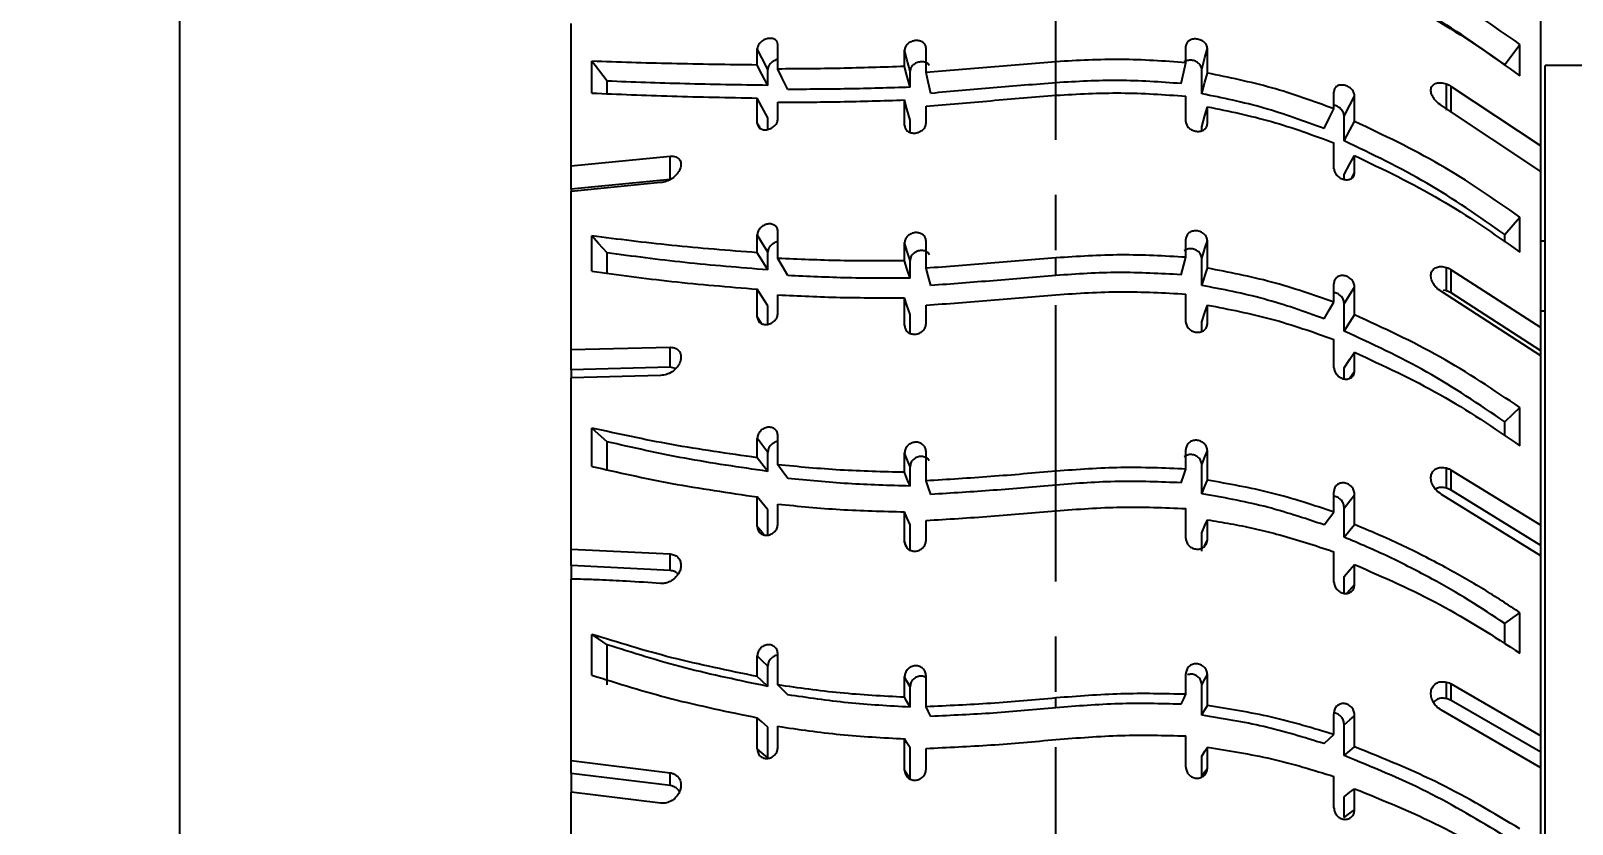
# Model space of a CAD drawing. Header units: millimetres. Extents: x 0 to 594, y 5 to 425.
# Drawn here: x 173.3 to 244.2, y 235 to 271.5 of the extents above; entities that cross this region are included whole.
import ezdxf

# ---------------------------------------------------------------- set-up
doc = ezdxf.new("R2010")
doc.units = ezdxf.units.MM
doc.header["$PDSIZE"] = -1
doc.linetypes.add('CENTERX2', pattern=[20.32, 12.7, -2.54, 2.54, -2.54])
doc.layers.add('중심선', color=1, linetype='CENTERX2')
doc.layers.add('치수', color=4, linetype='Continuous')
doc.styles.add('누리로봇 문자스타일_20230829', font='GOTHIC.TTF')
doc.dimstyles.new('A2기본 치수스타일', dxfattribs={"dimtxt": 4, "dimasz": 4, "dimexe": 0.5, "dimexo": 0.3, "dimgap": 1, "dimtad": 1, "dimtoh": 1, "dimdec": 1, "dimzin": 12, "dimdsep": 46, "dimtxsty": '누리로봇 문자스타일_20230829', "dimcen": 0.09, "dimclrd": 3, "dimclre": 3, "dimclrt": 3, "dimadec": 0, "dimazin": 3, "dimtm": 1e-09, "dimtfac": 1, "dimtdec": 1, "dimtofl": 0, "dimtmove": 0, "dimatfit": 3, "dimfxl": 1, "dimfrac": 2, "dimarcsym": 0})

# ---------------------------------------------------------------- blocks, each defined once
blk = doc.blocks.new('*D32')
at = {"layer": 'Defpoints', "color": 0}
for p in [(220.527, 300.572), (180.185, 129.273), (220.483, 129.273)]:
    blk.add_point(p, dxfattribs=at)
at = {"layer": '치수', "color": 3, "lineweight": -2}
for p, q in [((220.227, 300.572), (179.685, 300.572)), ((180.185, 297.072), (180.185, 132.773)), ((220.183, 129.273), (179.685, 129.273))]:
    blk.add_line(p, q, dxfattribs=at)
at = {"layer": '치수', "color": 3}
for points in [[(179.601, 297.072), (180.768, 297.072), (180.185, 300.572)], [(179.601, 132.773), (180.768, 132.773), (180.185, 129.273)]]:
    blk.add_solid(points, dxfattribs=at)
at = {"layer": '치수', "color": 3, "insert": (176.622, 214.922), "char_height": 5, "attachment_point": 5, "rotation": 90, "style": '누리로봇 문자스타일_20230829'}
blk.add_mtext('{\\fISOCPEUR|b0|i0|c0|p34;%%C}171', dxfattribs=at)
blk = doc.blocks.new('*D34')
at = {"layer": 'Defpoints', "color": 0}
for p in [(263, 322.593), (198.2, 294.422), (263, 239.622)]:
    blk.add_point(p, dxfattribs=at)
at = {"layer": '치수', "color": 3, "lineweight": -2}
for p, q in [((198.2, 294.722), (198.2, 323.093)), ((263, 239.922), (263, 323.093)), ((201.7, 322.593), (259.5, 322.593))]:
    blk.add_line(p, q, dxfattribs=at)
at = {"layer": '치수', "color": 3}
for points in [[(201.7, 323.176), (201.7, 322.01), (198.2, 322.593)], [(259.5, 323.176), (259.5, 322.01), (263, 322.593)]]:
    blk.add_solid(points, dxfattribs=at)
at = {"layer": '치수', "color": 3, "insert": (230.6, 326.219), "char_height": 5, "attachment_point": 5, "style": '누리로봇 문자스타일_20230829'}
blk.add_mtext('51.8 {\\H0.7x;%%P0.5}', dxfattribs=at)
blk = doc.blocks.new('*D35')
at = {"layer": 'Defpoints', "color": 0}
for p in [(263, 309.248), (220.5, 305.572), (263, 239.622)]:
    blk.add_point(p, dxfattribs=at)
at = {"layer": '치수', "color": 3, "lineweight": -2}
for p, q in [((220.5, 305.872), (220.5, 309.748)), ((224, 309.248), (259.5, 309.248)), ((263, 239.922), (263, 309.748))]:
    blk.add_line(p, q, dxfattribs=at)
at = {"layer": '치수', "color": 3}
for points in [[(224, 309.831), (224, 308.665), (220.5, 309.248)], [(259.5, 309.831), (259.5, 308.665), (263, 309.248)]]:
    blk.add_solid(points, dxfattribs=at)
at = {"layer": '치수', "color": 3, "insert": (241.75, 312.874), "char_height": 5, "attachment_point": 5, "style": '누리로봇 문자스타일_20230829'}
blk.add_mtext('29.5', dxfattribs=at)

msp = doc.modelspace()

# ---------------------------------------------------------------- linework, layer by layer
at = {"color": 7, "linetype": 'Continuous', "lineweight": 25}
for p, q in [((242.8, 266.237), (242.8, 272.675)), ((198.2, 265.313), (198.2, 271.864)), ((207.71, 269.764), (207.71, 270.887)), ((241.846, 269.448), (241.846, 270.895)), ((206.76, 269.948), (206.76, 270.695)), ((213.535, 269.882), (213.535, 270.641)), ((214.523, 269.597), (214.523, 270.739)), ((226.477, 270.056), (226.477, 270.814)), ((227.465, 269.576), (227.465, 270.717)), ((199.154, 268.657), (199.154, 270.122)), ((207.243, 269.01), (207.243, 269.744)), ((213.79, 268.927), (213.79, 269.673)), ((220.5, 269.132), (220.5, 270.099)), ((227.21, 268.626), (227.21, 269.747)), ((251.3, 269.922), (243, 269.922)), ((243, 246.469), (243, 269.922)), ((199.854, 268.635), (199.854, 269.207)), ((238.462, 267.878), (238.462, 269.076)), ((238.685, 268.967), (242.8, 266.237)), ((238.685, 267.769), (238.685, 268.967)), ((206.76, 267.272), (206.76, 268.431)), ((207.71, 267.464), (207.71, 268.238)), ((213.535, 267.165), (213.535, 268.34)), ((214.523, 267.262), (214.523, 268.048)), ((226.477, 267.341), (226.477, 268.516)), ((233.29, 267.93), (233.29, 268.699)), ((242.8, 265.05), (238.24, 268.085)), ((207.243, 266.983), (207.243, 267.519)), ((213.79, 266.853), (213.79, 267.412)), ((227.465, 267.244), (227.465, 268.029)), ((233.757, 266.456), (233.754, 267.594)), ((227.21, 266.932), (227.21, 267.106)), ((233.29, 265.177), (233.29, 266.368)), ((242.8, 265.05), (242.8, 266.237)), ((198.2, 265.313), (202.76, 265.759)), ((198.2, 264.243), (198.2, 265.313)), ((202.76, 264.689), (202.76, 265.759)), ((234.24, 264.985), (234.24, 265.781)), ((202.76, 264.689), (198.2, 264.243)), ((202.315, 264.54), (198.2, 264.136)), ((233.757, 264.685), (233.757, 264.914)), ((242.8, 257.872), (242.8, 265.05)), ((198.2, 264.243), (198.2, 264.136)), ((198.2, 256.856), (198.2, 264.136)), ((241.846, 261.338), (241.846, 262.953)), ((199.154, 260.459), (199.154, 262.089)), ((206.76, 261.312), (206.76, 262.139)), ((207.71, 261.054), (207.71, 262.298)), ((213.535, 260.94), (213.535, 261.777)), ((214.523, 260.599), (214.523, 261.858)), ((226.477, 261.104), (226.477, 261.941)), ((227.465, 260.603), (227.465, 261.861)), ((241.146, 261.803), (241.146, 262.156)), ((243, 261.838), (242.8, 261.838)), ((199.854, 260.374), (199.854, 261.307)), ((207.243, 260.521), (207.243, 261.334)), ((213.79, 260.14), (213.79, 260.963)), ((220.5, 260.268), (220.5, 261.076)), ((227.21, 259.809), (227.21, 261.045)), ((227.21, 259.809), (227.465, 260.603)), ((238.462, 259.564), (238.462, 260.634)), ((238.685, 260.532), (242.8, 257.872)), ((238.685, 259.462), (238.685, 260.532)), ((206.76, 258.364), (206.76, 259.637)), ((233.29, 259.033), (233.29, 259.88)), ((238.462, 259.564), (238.334, 259.585)), ((238.685, 259.462), (238.462, 259.564)), ((207.243, 258.02), (207.243, 258.875)), ((207.71, 258.523), (207.71, 259.373)), ((213.535, 257.958), (213.535, 259.245)), ((214.523, 258.038), (214.523, 258.898)), ((226.477, 258.124), (226.477, 259.411)), ((227.465, 258.044), (227.465, 258.903)), ((233.757, 257.708), (233.754, 258.958)), ((242.8, 256.567), (238.24, 259.523)), ((242.8, 256.802), (238.685, 259.462)), ((213.79, 257.61), (213.79, 258.475)), ((227.21, 257.696), (227.21, 258.139)), ((242.8, 258.638), (243, 258.638)), ((242.8, 256.802), (242.8, 257.872)), ((198.2, 256.856), (202.76, 256.966)), ((198.2, 255.932), (198.2, 256.856)), ((202.76, 256.043), (202.76, 256.966)), ((233.29, 256.022), (233.29, 257.322)), ((234.24, 255.864), (234.24, 256.732)), ((242.8, 256.567), (242.8, 256.802)), ((202.76, 256.043), (198.2, 255.932)), ((203.003, 255.99), (202.76, 256.043)), ((233.757, 255.511), (233.757, 256.019)), ((242.8, 248.773), (242.8, 256.567)), ((198.2, 255.932), (198.2, 255.567)), ((202.315, 255.667), (198.2, 255.565)), ((198.2, 247.681), (198.2, 255.565)), ((241.846, 252.434), (241.846, 254.189)), ((199.154, 251.482), (199.154, 253.249)), ((241.146, 252.884), (241.146, 253.538)), ((199.854, 251.335), (199.854, 252.614)), ((206.76, 251.882), (206.76, 252.775)), ((207.71, 251.555), (207.71, 252.897)), ((207.243, 251.252), (207.243, 252.13)), ((213.535, 251.21), (213.535, 252.112)), ((214.523, 250.819), (214.523, 252.174)), ((226.477, 251.362), (226.477, 252.264)), ((227.465, 250.848), (227.465, 252.202)), ((213.79, 250.579), (213.79, 251.465)), ((220.5, 250.627), (220.5, 251.263)), ((227.21, 250.223), (227.21, 251.554)), ((238.462, 250.488), (238.462, 251.411)), ((238.685, 251.316), (242.8, 248.773)), ((238.685, 250.392), (238.685, 251.316)), ((238.685, 250.392), (238.462, 250.488)), ((242.8, 247.849), (238.685, 250.392)), ((206.76, 248.713), (206.76, 250.079)), ((207.71, 248.835), (207.71, 249.747)), ((233.29, 249.383), (233.29, 250.291)), ((242.8, 247.371), (238.24, 250.197)), ((207.243, 248.32), (207.243, 249.48)), ((213.535, 248.154), (213.535, 249.391)), ((214.523, 248.216), (214.523, 248.995)), ((226.477, 248.216), (226.477, 249.544)), ((227.465, 248.154), (227.465, 249.025)), ((233.757, 248.227), (233.754, 249.569)), ((213.79, 247.576), (213.79, 248.792)), ((214.523, 248.076), (214.523, 248.216)), ((226.477, 248.168), (226.477, 248.216)), ((227.21, 247.576), (227.21, 248.432)), ((242.8, 247.849), (242.8, 248.773)), ((198.2, 247.681), (202.76, 247.454)), ((198.2, 246.92), (198.2, 247.681)), ((213.535, 248.015), (213.535, 248.154)), ((227.465, 248.107), (227.465, 248.154)), ((233.29, 246.164), (233.29, 247.551)), ((242.8, 247.373), (242.8, 247.849)), ((202.76, 246.693), (198.2, 246.92)), ((198.2, 246.92), (198.2, 246.301)), ((202.76, 246.693), (202.76, 247.454)), ((234.24, 246.043), (234.24, 246.968)), ((242.8, 245.985), (242.8, 247.371)), ((198.2, 245.985), (198.2, 246.299)), ((233.757, 245.641), (233.757, 246.422)), ((243, 159.922), (243, 246.469)), ((198.2, 237.946), (198.2, 245.985)), ((242.8, 239.094), (242.8, 245.985)), ((241.846, 242.888), (241.846, 244.753)), ((241.146, 243.315), (241.146, 244.258)), ((199.154, 241.879), (199.154, 243.754)), ((199.854, 241.432), (199.854, 243.276)), ((206.76, 241.819), (206.76, 242.764)), ((207.71, 241.429), (207.71, 242.847)), ((207.243, 241.361), (207.243, 242.289)), ((213.535, 240.859), (213.535, 241.81)), ((214.523, 240.425), (214.523, 241.852)), ((226.477, 240.997), (226.477, 241.947)), ((227.465, 240.478), (227.465, 241.905)), ((213.79, 240.409), (213.79, 241.343)), ((227.21, 240.034), (227.21, 241.436)), ((238.462, 240.802), (238.462, 241.563)), ((238.685, 241.477), (242.8, 239.094)), ((238.685, 240.716), (238.685, 241.477)), ((220.5, 240.375), (220.5, 240.829)), ((238.685, 240.716), (238.462, 240.802)), ((242.8, 238.332), (238.685, 240.716)), ((206.76, 238.484), (206.76, 239.919)), ((233.29, 239.142), (233.29, 240.098)), ((242.8, 237.621), (238.24, 240.268)), ((207.243, 238.082), (207.243, 239.493)), ((207.71, 238.567), (207.71, 239.525)), ((226.477, 237.644), (226.477, 239.086)), ((233.757, 238.176), (233.754, 239.587)), ((242.8, 238.332), (242.8, 239.094)), ((213.535, 237.505), (213.535, 238.948)), ((213.79, 237.112), (213.79, 238.53)), ((214.523, 237.547), (214.523, 238.51)), ((227.465, 237.601), (227.465, 238.564)), ((242.8, 237.622), (242.8, 238.332)), ((198.2, 237.946), (202.76, 237.386)), ((198.2, 237.36), (198.2, 237.946)), ((227.21, 237.207), (227.21, 238.153)), ((242.8, 229.001), (242.8, 237.621)), ((202.76, 236.8), (198.2, 237.36)), ((198.2, 237.36), (198.2, 236.496)), ((202.76, 236.8), (202.76, 237.386)), ((233.29, 235.772), (233.29, 237.221)), ((198.2, 227.817), (198.2, 236.496)), ((202.315, 235.992), (198.2, 236.496)), ((233.757, 235.335), (233.757, 236.285)), ((234.24, 235.689), (234.24, 236.656))]:
    msp.add_line(p, q, dxfattribs=at)
at = {"color": 8, "linetype": 'Continuous', "lineweight": 25}
for p, q in [((206.887, 267.038), (206.76, 267.272)), ((234.094, 264.728), (234.24, 264.985)), ((206.959, 258.06), (206.76, 258.364))]:
    msp.add_line(p, q, dxfattribs=at)
at = {"color": 7, "linetype": 'Continuous', "lineweight": 25, "flags": 128}
for points in [[(241.146, 269.967), (241.538, 270.486), (241.846, 270.895)], [(207.243, 269.744), (206.973, 270.277), (206.76, 270.695)], [(213.79, 269.673), (213.647, 270.215), (213.535, 270.641)], [(227.21, 269.747), (227.353, 270.29), (227.465, 270.717)], [(199.854, 269.207), (199.462, 269.72), (199.154, 270.122)], [(207.243, 269.01), (206.973, 269.535), (206.76, 269.948)], [(208.163, 268.826), (207.909, 269.351), (207.71, 269.764)], [(213.79, 268.927), (213.647, 269.462), (213.535, 269.882)], [(214.742, 268.645), (214.619, 269.178), (214.523, 269.597)], [(226.258, 269.095), (226.381, 269.633), (226.477, 270.056)], [(227.21, 268.626), (227.353, 269.158), (227.465, 269.576)], [(207.243, 267.519), (206.973, 268.029), (206.76, 268.431)], [(213.79, 267.412), (213.647, 267.932), (213.535, 268.34)], [(233.754, 267.594), (234.024, 268.106), (234.237, 268.508)], [(227.21, 267.106), (227.353, 267.622), (227.465, 268.029)], [(232.837, 267.023), (233.091, 267.531), (233.29, 267.93)], [(233.757, 266.456), (234.027, 266.957), (234.24, 267.35)], [(233.757, 264.914), (234.027, 265.399), (234.24, 265.781)], [(241.146, 262.156), (241.538, 262.602), (241.846, 262.953)], [(199.854, 261.307), (199.462, 261.745), (199.154, 262.089)], [(207.243, 261.334), (206.973, 261.785), (206.76, 262.139)], [(213.79, 260.963), (213.647, 261.419), (213.535, 261.777)], [(227.21, 261.045), (227.353, 261.502), (227.465, 261.861)], [(207.243, 260.521), (206.973, 260.964), (206.76, 261.312)], [(208.163, 260.265), (207.909, 260.707), (207.71, 261.054)], [(226.258, 260.3), (226.381, 260.75), (226.477, 261.104)], [(213.79, 260.14), (213.647, 260.588), (213.535, 260.94)], [(214.742, 259.803), (214.619, 260.249), (214.523, 260.599)], [(207.243, 258.875), (206.973, 259.302), (206.76, 259.637)], [(233.754, 258.958), (234.024, 259.386), (234.237, 259.722)], [(213.79, 258.475), (213.647, 258.906), (213.535, 259.245)], [(227.21, 258.139), (227.353, 258.567), (227.465, 258.903)], [(232.837, 258.279), (233.091, 258.702), (233.29, 259.033)], [(233.757, 257.708), (234.027, 258.123), (234.24, 258.45)], [(233.757, 256.019), (234.027, 256.418), (234.24, 256.732)], [(241.146, 253.538), (241.538, 253.902), (241.846, 254.189)], [(199.854, 252.614), (199.462, 252.97), (199.154, 253.249)], [(207.243, 252.13), (206.973, 252.491), (206.76, 252.775)], [(207.243, 251.252), (206.973, 251.605), (206.76, 251.882)], [(213.79, 251.465), (213.647, 251.827), (213.535, 252.112)], [(227.21, 251.554), (227.353, 251.917), (227.465, 252.202)], [(208.163, 250.928), (207.909, 251.279), (207.71, 251.555)], [(213.79, 250.579), (213.647, 250.932), (213.535, 251.21)], [(226.258, 250.728), (226.381, 251.083), (226.477, 251.362)], [(214.742, 250.194), (214.619, 250.544), (214.523, 250.819)], [(227.21, 250.223), (227.353, 250.573), (227.465, 250.848)], [(207.243, 249.48), (206.973, 249.815), (206.76, 250.079)], [(233.754, 249.569), (234.024, 249.905), (234.237, 250.17)], [(213.79, 248.792), (213.647, 249.128), (213.535, 249.391)], [(227.21, 248.432), (227.353, 248.764), (227.465, 249.025)], [(232.837, 248.793), (233.091, 249.123), (233.29, 249.383)], [(233.757, 248.227), (234.027, 248.551), (234.24, 248.805)], [(233.757, 246.422), (234.027, 246.728), (234.24, 246.968)], [(241.146, 244.258), (241.538, 244.535), (241.846, 244.753)], [(199.854, 243.276), (199.462, 243.543), (199.154, 243.754)], [(207.243, 242.289), (206.973, 242.555), (206.76, 242.764)], [(207.243, 241.361), (206.973, 241.618), (206.76, 241.819)], [(213.79, 241.343), (213.647, 241.604), (213.535, 241.81)], [(227.21, 241.436), (227.353, 241.698), (227.465, 241.905)], [(208.163, 240.976), (207.909, 241.23), (207.71, 241.429)], [(213.79, 240.409), (213.647, 240.661), (213.535, 240.859)], [(214.742, 239.981), (214.619, 240.23), (214.523, 240.425)], [(226.258, 240.543), (226.381, 240.797), (226.477, 240.997)], [(227.21, 240.034), (227.353, 240.283), (227.465, 240.478)], [(207.243, 239.493), (206.973, 239.731), (206.76, 239.919)], [(233.754, 239.587), (234.024, 239.826), (234.237, 240.014)], [(232.837, 238.728), (233.091, 238.96), (233.29, 239.142)], [(207.243, 238.082), (206.973, 238.307), (206.76, 238.484)], [(213.79, 238.53), (213.647, 238.764), (213.535, 238.948)], [(227.21, 238.153), (227.353, 238.383), (227.465, 238.564)], [(233.757, 238.177), (234.027, 238.402), (234.24, 238.58)], [(227.21, 237.207), (227.353, 237.428), (227.465, 237.601)], [(213.79, 237.112), (213.647, 237.332), (213.535, 237.505)], [(233.757, 236.285), (234.027, 236.492), (234.24, 236.656)], [(233.757, 235.335), (234.027, 235.533), (234.24, 235.689)]]:
    msp.add_lwpolyline(points, dxfattribs=at)
at = {"color": 8, "linetype": 'Continuous', "lineweight": 25, "flags": 128}
for points in [[(234.017, 255.542), (234.027, 255.557), (234.24, 255.864)], [(207.084, 248.327), (206.973, 248.46), (206.76, 248.713)], [(213.669, 247.712), (213.647, 247.762), (213.535, 248.015)], [(227.332, 247.806), (227.353, 247.853), (227.465, 248.107)], [(233.88, 245.648), (234.027, 245.809), (234.24, 246.043)]]:
    msp.add_lwpolyline(points, dxfattribs=at)
at = {"color": 7, "linetype": 'Continuous', "lineweight": 18}
msp.add_circle((260.931, 221.181), 20.786, dxfattribs=at)
at = {"color": 7, "linetype": 'Continuous', "lineweight": 25}
for points, knots in [([(241.846, 270.895), (240.639, 271.741), (238.225, 273.435), (235.568, 274.714), (234.24, 275.353)], [0, 0, 0, 0, 0.500017, 1, 1, 1, 1]), ([(241.146, 269.967), (239.972, 270.795), (237.627, 272.448), (235.045, 273.699), (233.757, 274.323)], [0, 0, 0, 0, 0.500847, 1, 1, 1, 1]), ([(234.24, 273.959), (235.569, 273.312), (238.228, 272.017), (240.64, 270.304), (241.846, 269.448)], [0, 0, 0, 0, 0.499983, 1, 1, 1, 1]), ([(207.71, 270.887), (207.703, 270.934), (207.689, 271.028), (207.58, 271.129), (207.426, 271.181), (207.24, 271.174), (207.053, 271.109), (206.893, 270.993), (206.782, 270.846), (206.768, 270.745), (206.76, 270.695)], [0, 0, 0, 0, 0.125115, 0.250044, 0.375104, 0.500139, 0.625343, 0.750083, 0.874952, 1, 1, 1, 1]), ([(214.523, 270.739), (214.515, 270.787), (214.5, 270.885), (214.387, 270.999), (214.225, 271.068), (214.031, 271.079), (213.836, 271.03), (213.672, 270.93), (213.558, 270.792), (213.543, 270.691), (213.535, 270.641)], [0, 0, 0, 0, 0.125161, 0.249992, 0.374986, 0.500048, 0.625127, 0.750034, 0.875009, 1, 1, 1, 1]), ([(227.465, 270.717), (227.457, 270.767), (227.442, 270.867), (227.328, 271.005), (227.163, 271.106), (226.969, 271.154), (226.775, 271.143), (226.613, 271.074), (226.499, 270.96), (226.485, 270.863), (226.477, 270.814)], [0, 0, 0, 0, 0.1252281, 0.2499411, 0.374939, 0.4999164, 0.6248542, 0.7499645, 0.8750705, 1, 1, 1, 1]), ([(207.71, 270.204), (207.709, 270.204), (207.679, 270.203), (207.616, 270.18), (207.529, 270.144), (207.448, 270.093), (207.377, 270.033), (207.319, 269.965), (207.26, 269.868), (207.25, 269.794), (207.243, 269.744)], [0, 0, 0, 0, 0.004018, 0.128725, 0.252056, 0.375393, 0.500188, 0.625454, 0.750036, 1, 1, 1, 1]), ([(226.477, 270.056), (225.483, 270.126), (223.495, 270.268), (221.498, 270.155), (220.5, 270.099)], [0, 0, 0, 0, 0.500001, 1, 1, 1, 1]), ([(227.21, 269.747), (227.203, 269.796), (227.188, 269.895), (227.096, 270.008), (226.999, 270.079), (226.916, 270.122), (226.826, 270.152), (226.702, 270.173), (226.543, 270.166), (226.445, 270.115), (226.397, 270.089)], [0, 0, 0, 0, 0.168496, 0.335455, 0.41943, 0.502414, 0.585185, 0.668494, 0.833703, 1, 1, 1, 1]), ([(206.76, 269.948), (205.428, 269.965), (202.764, 269.999), (200.357, 270.081), (199.154, 270.122)], [0, 0, 0, 0, 0.49998, 1, 1, 1, 1]), ([(213.535, 269.882), (212.542, 269.848), (210.555, 269.781), (208.659, 269.77), (207.71, 269.764)], [0, 0, 0, 0, 0.4999921, 1, 1, 1, 1]), ([(214.688, 269.924), (214.663, 269.957), (214.607, 270.029), (214.454, 270.09), (214.299, 270.1), (214.174, 270.078), (214.054, 270.038), (213.921, 269.956), (213.812, 269.821), (213.797, 269.722), (213.79, 269.673)], [0, 0, 0, 0, 0.121446, 0.267523, 0.412924, 0.486321, 0.559071, 0.705027, 0.852132, 1, 1, 1, 1]), ([(220.5, 270.099), (219.502, 270.019), (217.505, 269.86), (215.517, 269.685), (214.523, 269.597)], [0, 0, 0, 0, 0.499999, 1, 1, 1, 1]), ([(233.29, 267.93), (232.34, 268.278), (230.44, 268.974), (228.456, 269.375), (227.465, 269.576)], [0, 0, 0, 0, 0.500007, 1, 1, 1, 1]), ([(207.243, 269.01), (205.951, 269.031), (203.362, 269.074), (201.025, 269.163), (199.854, 269.207)], [0, 0, 0, 0, 0.499145, 1, 1, 1, 1]), ([(213.79, 268.927), (212.831, 268.896), (210.911, 268.834), (209.08, 268.829), (208.163, 268.826)], [0, 0, 0, 0, 0.499449, 1, 1, 1, 1]), ([(220.5, 269.132), (219.539, 269.054), (217.615, 268.899), (215.7, 268.729), (214.742, 268.645)], [0, 0, 0, 0, 0.499873, 1, 1, 1, 1]), ([(226.258, 269.095), (225.3, 269.163), (223.385, 269.299), (221.461, 269.188), (220.5, 269.132)], [0, 0, 0, 0, 0.500127, 1, 1, 1, 1]), ([(234.237, 268.508), (234.234, 268.562), (234.228, 268.669), (234.121, 268.83), (233.957, 268.957), (233.761, 269.029), (233.565, 269.034), (233.405, 268.973), (233.298, 268.856), (233.292, 268.752), (233.29, 268.699)], [0, 0, 0, 0, 0.125231, 0.249934, 0.374938, 0.499879, 0.624773, 0.749946, 0.874983, 1, 1, 1, 1]), ([(238.24, 268.085), (238.15, 268.149), (238.005, 268.252), (237.846, 268.457), (237.753, 268.652), (237.743, 268.825), (237.78, 268.94), (237.832, 269.015), (237.906, 269.074), (238.024, 269.125), (238.212, 269.145), (238.375, 269.1), (238.462, 269.076)], [0, 0, 0, 0, 0.155041, 0.249329, 0.381927, 0.498572, 0.561182, 0.623565, 0.686223, 0.749653, 0.865577, 1, 1, 1, 1]), ([(238.462, 269.076), (238.505, 269.059), (238.581, 269.028), (238.653, 268.986), (238.685, 268.967)], [0, 0, 0, 0, 0.55858, 1, 1, 1, 1]), ([(199.154, 268.657), (200.358, 268.606), (202.768, 268.503), (205.43, 268.455), (206.76, 268.431)], [0, 0, 0, 0, 0.50002, 1, 1, 1, 1]), ([(207.71, 268.238), (208.659, 268.241), (210.557, 268.245), (212.543, 268.309), (213.535, 268.34)], [0, 0, 0, 0, 0.500008, 1, 1, 1, 1]), ([(214.523, 268.048), (215.517, 268.136), (217.505, 268.312), (219.502, 268.473), (220.5, 268.554)], [0, 0, 0, 0, 0.5000011, 1, 1, 1, 1]), ([(220.5, 268.554), (221.498, 268.612), (223.495, 268.727), (225.483, 268.586), (226.477, 268.516)], [0, 0, 0, 0, 0.499999, 1, 1, 1, 1]), ([(232.837, 267.023), (231.919, 267.362), (230.084, 268.04), (228.167, 268.431), (227.21, 268.626)], [0, 0, 0, 0, 0.5005351, 1, 1, 1, 1]), ([(233.754, 267.594), (233.755, 267.62), (233.756, 267.672), (233.733, 267.753), (233.693, 267.832), (233.635, 267.906), (233.563, 267.973), (233.48, 268.028), (233.389, 268.069), (233.324, 268.091), (233.291, 268.094), (233.29, 268.095)], [0, 0, 0, 0, 0.1263414, 0.2508928, 0.3749145, 0.499905, 0.6247274, 0.7480301, 0.8710375, 0.99491, 1, 1, 1, 1]), ([(234.24, 267.35), (234.239, 267.567), (234.238, 267.955), (234.237, 268.339), (234.237, 268.508)], [0, 0, 0, 0, 0.559998, 1, 1, 1, 1]), ([(206.76, 267.272), (206.768, 267.223), (206.782, 267.124), (206.891, 267.017), (207.047, 266.962), (207.234, 266.97), (207.421, 267.037), (207.578, 267.155), (207.689, 267.307), (207.703, 267.412), (207.71, 267.464)], [0, 0, 0, 0, 0.125182, 0.249992, 0.37501, 0.500018, 0.625033, 0.750019, 0.875033, 1, 1, 1, 1]), ([(226.477, 267.341), (226.485, 267.289), (226.5, 267.184), (226.614, 267.042), (226.777, 266.939), (226.971, 266.889), (227.165, 266.9), (227.328, 266.972), (227.442, 267.091), (227.457, 267.193), (227.465, 267.244)], [0, 0, 0, 0, 0.125187, 0.249968, 0.374967, 0.499988, 0.625005, 0.749999, 0.875036, 1, 1, 1, 1]), ([(227.465, 268.029), (228.457, 267.826), (230.441, 267.422), (232.34, 266.719), (233.29, 266.368)], [0, 0, 0, 0, 0.499993, 1, 1, 1, 1]), ([(241.846, 262.953), (240.639, 263.789), (238.225, 265.461), (235.568, 266.721), (234.24, 267.35)], [0, 0, 0, 0, 0.500017, 1, 1, 1, 1]), ([(213.535, 267.165), (213.543, 267.114), (213.558, 267.012), (213.672, 266.892), (213.835, 266.821), (214.029, 266.81), (214.223, 266.86), (214.386, 266.963), (214.5, 267.105), (214.515, 267.21), (214.523, 267.262)], [0, 0, 0, 0, 0.125197, 0.24997, 0.374978, 0.49998, 0.62497, 0.749998, 0.875046, 1, 1, 1, 1]), ([(241.146, 262.156), (239.972, 262.975), (237.627, 264.608), (235.045, 265.841), (233.757, 266.456)], [0, 0, 0, 0, 0.500847, 1, 1, 1, 1]), ([(202.76, 265.759), (202.807, 265.759), (202.898, 265.759), (203.016, 265.726), (203.111, 265.674), (203.183, 265.603), (203.232, 265.512), (203.254, 265.405), (203.246, 265.285), (203.198, 265.127), (203.074, 264.926), (202.854, 264.728), (202.583, 264.582), (202.404, 264.554), (202.315, 264.54)], [0, 0, 0, 0, 0.068045, 0.132227, 0.192847, 0.250258, 0.310637, 0.372184, 0.435396, 0.500729, 0.614911, 0.750338, 0.874899, 1, 1, 1, 1]), ([(234.24, 265.781), (235.569, 265.144), (238.228, 263.871), (240.64, 262.182), (241.846, 261.338)], [0, 0, 0, 0, 0.499982, 1, 1, 1, 1]), ([(233.29, 265.177), (233.297, 265.123), (233.311, 265.016), (233.421, 264.861), (233.577, 264.741), (233.764, 264.672), (233.951, 264.665), (234.108, 264.721), (234.218, 264.832), (234.232, 264.934), (234.24, 264.985)], [0, 0, 0, 0, 0.125163, 0.249986, 0.37498, 0.500035, 0.625109, 0.750022, 0.87501, 1, 1, 1, 1]), ([(207.71, 262.298), (207.703, 262.35), (207.689, 262.455), (207.58, 262.573), (207.426, 262.639), (207.24, 262.643), (207.053, 262.581), (206.893, 262.462), (206.782, 262.305), (206.768, 262.194), (206.76, 262.139)], [0, 0, 0, 0, 0.125115, 0.250044, 0.375103, 0.500138, 0.625343, 0.750082, 0.874951, 1, 1, 1, 1]), ([(206.76, 261.312), (205.428, 261.416), (202.764, 261.624), (200.357, 261.934), (199.154, 262.089)], [0, 0, 0, 0, 0.49998, 1, 1, 1, 1]), ([(207.71, 261.817), (207.709, 261.817), (207.679, 261.818), (207.616, 261.795), (207.529, 261.761), (207.448, 261.709), (207.377, 261.647), (207.319, 261.574), (207.26, 261.47), (207.25, 261.389), (207.243, 261.334)], [0, 0, 0, 0, 0.004016, 0.128724, 0.252057, 0.375393, 0.500186, 0.625454, 0.750036, 1, 1, 1, 1]), ([(214.523, 261.858), (214.515, 261.912), (214.5, 262.02), (214.387, 262.149), (214.225, 262.229), (214.031, 262.247), (213.836, 262.199), (213.672, 262.092), (213.558, 261.943), (213.543, 261.833), (213.535, 261.777)], [0, 0, 0, 0, 0.1251605, 0.2499919, 0.3749861, 0.5000483, 0.6251279, 0.7500339, 0.875009, 1, 1, 1, 1]), ([(227.465, 261.861), (227.457, 261.916), (227.442, 262.027), (227.328, 262.176), (227.163, 262.282), (226.969, 262.33), (226.775, 262.312), (226.613, 262.232), (226.499, 262.103), (226.485, 261.995), (226.477, 261.941)], [0, 0, 0, 0, 0.125228, 0.249941, 0.374939, 0.499916, 0.624853, 0.749965, 0.875071, 1, 1, 1, 1]), ([(207.243, 260.521), (205.951, 260.627), (203.362, 260.84), (201.025, 261.151), (199.854, 261.307)], [0, 0, 0, 0, 0.499145, 1, 1, 1, 1]), ([(213.535, 260.94), (212.542, 260.935), (210.555, 260.926), (208.659, 261.011), (207.71, 261.054)], [0, 0, 0, 0, 0.499992, 1, 1, 1, 1]), ([(214.682, 261.223), (214.659, 261.257), (214.605, 261.335), (214.454, 261.405), (214.299, 261.42), (214.174, 261.4), (214.054, 261.359), (213.921, 261.272), (213.812, 261.126), (213.797, 261.017), (213.79, 260.963)], [0, 0, 0, 0, 0.114081, 0.261383, 0.408003, 0.482015, 0.555375, 0.702554, 0.850893, 1, 1, 1, 1]), ([(220.5, 261.076), (219.502, 260.992), (217.505, 260.823), (215.517, 260.673), (214.523, 260.599)], [0, 0, 0, 0, 0.499999, 1, 1, 1, 1]), ([(226.477, 261.104), (225.483, 261.16), (223.495, 261.272), (221.498, 261.141), (220.5, 261.076)], [0, 0, 0, 0, 0.5000011, 1, 1, 1, 1]), ([(227.21, 261.045), (227.203, 261.099), (227.188, 261.207), (227.096, 261.33), (226.999, 261.406), (226.916, 261.451), (226.826, 261.482), (226.702, 261.502), (226.543, 261.489), (226.445, 261.43), (226.397, 261.401)], [0, 0, 0, 0, 0.168496, 0.335455, 0.41943, 0.502414, 0.585184, 0.668493, 0.833703, 1, 1, 1, 1]), ([(199.154, 260.459), (200.358, 260.295), (202.768, 259.967), (205.43, 259.747), (206.76, 259.637)], [0, 0, 0, 0, 0.50002, 1, 1, 1, 1]), ([(213.79, 260.14), (212.831, 260.137), (210.911, 260.132), (209.08, 260.221), (208.163, 260.265)], [0, 0, 0, 0, 0.499449, 1, 1, 1, 1]), ([(220.5, 260.268), (219.539, 260.185), (217.615, 260.02), (215.7, 259.875), (214.742, 259.803)], [0, 0, 0, 0, 0.499873, 1, 1, 1, 1]), ([(226.258, 260.3), (225.3, 260.353), (223.385, 260.46), (221.461, 260.332), (220.5, 260.268)], [0, 0, 0, 0, 0.500127, 1, 1, 1, 1]), ([(233.29, 259.033), (232.34, 259.368), (230.44, 260.037), (228.456, 260.414), (227.465, 260.603)], [0, 0, 0, 0, 0.500007, 1, 1, 1, 1]), ([(234.237, 259.722), (234.234, 259.781), (234.228, 259.899), (234.121, 260.07), (233.957, 260.201), (233.761, 260.269), (233.565, 260.264), (233.405, 260.188), (233.298, 260.053), (233.292, 259.938), (233.29, 259.88)], [0, 0, 0, 0, 0.125232, 0.249934, 0.374938, 0.499879, 0.624772, 0.749946, 0.874983, 1, 1, 1, 1]), ([(238.24, 259.523), (238.15, 259.587), (238.005, 259.689), (237.846, 259.904), (237.753, 260.113), (237.743, 260.303), (237.78, 260.432), (237.832, 260.52), (237.906, 260.591), (238.024, 260.656), (238.212, 260.693), (238.375, 260.655), (238.462, 260.634)], [0, 0, 0, 0, 0.155042, 0.249329, 0.381928, 0.498573, 0.561183, 0.623566, 0.686224, 0.749655, 0.865578, 1, 1, 1, 1]), ([(238.462, 260.634), (238.505, 260.619), (238.581, 260.591), (238.653, 260.55), (238.685, 260.532)], [0, 0, 0, 0, 0.558584, 1, 1, 1, 1]), ([(232.837, 258.279), (231.919, 258.605), (230.084, 259.257), (228.167, 259.625), (227.21, 259.809)], [0, 0, 0, 0, 0.500535, 1, 1, 1, 1]), ([(234.24, 258.45), (234.239, 258.688), (234.238, 259.114), (234.237, 259.536), (234.237, 259.722)], [0, 0, 0, 0, 0.559998, 1, 1, 1, 1]), ([(207.71, 259.373), (208.659, 259.327), (210.557, 259.236), (212.543, 259.242), (213.535, 259.245)], [0, 0, 0, 0, 0.500008, 1, 1, 1, 1]), ([(214.523, 258.898), (215.517, 258.973), (217.505, 259.123), (219.502, 259.293), (220.5, 259.379)], [0, 0, 0, 0, 0.5000011, 1, 1, 1, 1]), ([(220.5, 259.379), (221.498, 259.445), (223.495, 259.578), (225.483, 259.466), (226.477, 259.411)], [0, 0, 0, 0, 0.499999, 1, 1, 1, 1]), ([(227.465, 258.903), (228.457, 258.713), (230.441, 258.333), (232.34, 257.659), (233.29, 257.322)], [0, 0, 0, 0, 0.499993, 1, 1, 1, 1]), ([(233.754, 258.958), (233.755, 258.987), (233.756, 259.044), (233.733, 259.132), (233.693, 259.216), (233.635, 259.295), (233.563, 259.364), (233.48, 259.421), (233.389, 259.46), (233.324, 259.481), (233.291, 259.483), (233.29, 259.483)], [0, 0, 0, 0, 0.1263416, 0.2508925, 0.3749149, 0.4999056, 0.6247283, 0.7480288, 0.8710357, 0.9949093, 1, 1, 1, 1]), ([(206.76, 258.364), (206.768, 258.31), (206.782, 258.201), (206.891, 258.077), (207.047, 258.009), (207.234, 258.006), (207.421, 258.07), (207.578, 258.191), (207.689, 258.352), (207.703, 258.466), (207.71, 258.523)], [0, 0, 0, 0, 0.125182, 0.249991, 0.37501, 0.500018, 0.625034, 0.75002, 0.875033, 1, 1, 1, 1]), ([(226.477, 258.124), (226.485, 258.067), (226.5, 257.953), (226.614, 257.801), (226.777, 257.692), (226.971, 257.643), (227.165, 257.661), (227.328, 257.743), (227.442, 257.877), (227.457, 257.988), (227.465, 258.044)], [0, 0, 0, 0, 0.125186, 0.249969, 0.374967, 0.499988, 0.625005, 0.749999, 0.875036, 1, 1, 1, 1]), ([(241.846, 254.189), (240.639, 255), (238.225, 256.623), (235.568, 257.841), (234.24, 258.45)], [0, 0, 0, 0, 0.500017, 1, 1, 1, 1]), ([(213.535, 257.958), (213.543, 257.902), (213.558, 257.791), (213.672, 257.656), (213.835, 257.574), (214.029, 257.556), (214.223, 257.606), (214.386, 257.715), (214.5, 257.867), (214.515, 257.981), (214.523, 258.038)], [0, 0, 0, 0, 0.125196, 0.24997, 0.374978, 0.499979, 0.62497, 0.749997, 0.875046, 1, 1, 1, 1]), ([(241.146, 253.538), (239.972, 254.332), (237.627, 255.919), (235.045, 257.112), (233.757, 257.708)], [0, 0, 0, 0, 0.500847, 1, 1, 1, 1]), ([(202.76, 256.966), (202.807, 256.963), (202.898, 256.956), (203.016, 256.912), (203.111, 256.848), (203.183, 256.765), (203.232, 256.662), (203.254, 256.543), (203.246, 256.413), (203.198, 256.244), (203.074, 256.033), (202.854, 255.832), (202.583, 255.693), (202.404, 255.675), (202.315, 255.667)], [0, 0, 0, 0, 0.0680447, 0.1322262, 0.1928467, 0.2502585, 0.3106366, 0.3721845, 0.4353964, 0.5007286, 0.6149109, 0.750339, 0.8748984, 1, 1, 1, 1]), ([(234.24, 256.732), (235.569, 256.117), (238.228, 254.888), (240.64, 253.252), (241.846, 252.434)], [0, 0, 0, 0, 0.499982, 1, 1, 1, 1]), ([(233.29, 256.022), (233.297, 255.964), (233.311, 255.848), (233.421, 255.685), (233.577, 255.563), (233.764, 255.497), (233.951, 255.499), (234.108, 255.57), (234.218, 255.697), (234.232, 255.808), (234.24, 255.864)], [0, 0, 0, 0, 0.1251628, 0.2499857, 0.3749807, 0.5000344, 0.6251082, 0.750022, 0.8750103, 1, 1, 1, 1]), ([(206.76, 251.882), (205.428, 252.071), (202.764, 252.449), (200.357, 252.983), (199.154, 253.249)], [0, 0, 0, 0, 0.49998, 1, 1, 1, 1]), ([(207.71, 252.897), (207.703, 252.955), (207.689, 253.069), (207.58, 253.202), (207.426, 253.281), (207.24, 253.294), (207.053, 253.237), (206.893, 253.118), (206.782, 252.953), (206.768, 252.835), (206.76, 252.775)], [0, 0, 0, 0, 0.1251148, 0.2500445, 0.3751035, 0.5001375, 0.6253428, 0.7500818, 0.874951, 1, 1, 1, 1]), ([(207.243, 251.252), (205.951, 251.441), (203.362, 251.82), (201.025, 252.349), (199.854, 252.614)], [0, 0, 0, 0, 0.4991453, 1, 1, 1, 1]), ([(207.71, 252.628), (207.709, 252.628), (207.679, 252.63), (207.616, 252.609), (207.529, 252.576), (207.448, 252.525), (207.377, 252.461), (207.319, 252.386), (207.26, 252.276), (207.25, 252.188), (207.243, 252.13)], [0, 0, 0, 0, 0.004018, 0.128725, 0.252055, 0.375393, 0.500187, 0.625455, 0.750037, 1, 1, 1, 1]), ([(214.523, 252.174), (214.515, 252.232), (214.5, 252.349), (214.387, 252.491), (214.225, 252.581), (214.031, 252.605), (213.836, 252.558), (213.672, 252.448), (213.558, 252.29), (213.543, 252.171), (213.535, 252.112)], [0, 0, 0, 0, 0.12516, 0.249992, 0.374986, 0.500048, 0.625128, 0.750034, 0.875009, 1, 1, 1, 1]), ([(227.465, 252.202), (227.457, 252.261), (227.442, 252.38), (227.328, 252.538), (227.163, 252.648), (226.969, 252.695), (226.775, 252.671), (226.613, 252.581), (226.499, 252.438), (226.485, 252.322), (226.477, 252.264)], [0, 0, 0, 0, 0.125229, 0.249941, 0.374939, 0.499916, 0.624854, 0.749965, 0.875071, 1, 1, 1, 1]), ([(214.674, 251.735), (214.652, 251.768), (214.601, 251.849), (214.454, 251.925), (214.299, 251.945), (214.174, 251.926), (214.054, 251.885), (213.921, 251.795), (213.812, 251.64), (213.797, 251.524), (213.79, 251.465)], [0, 0, 0, 0, 0.102824, 0.251998, 0.40048, 0.475433, 0.549724, 0.698775, 0.848998, 1, 1, 1, 1]), ([(227.21, 251.554), (227.203, 251.612), (227.188, 251.728), (227.096, 251.858), (226.999, 251.938), (226.916, 251.984), (226.826, 252.015), (226.702, 252.033), (226.543, 252.016), (226.445, 251.95), (226.397, 251.916)], [0, 0, 0, 0, 0.168496, 0.3354541, 0.4194297, 0.5024137, 0.5851845, 0.6684935, 0.8337027, 1, 1, 1, 1]), ([(199.154, 251.482), (200.358, 251.208), (202.768, 250.66), (205.43, 250.272), (206.76, 250.079)], [0, 0, 0, 0, 0.50002, 1, 1, 1, 1]), ([(213.535, 251.21), (212.542, 251.235), (210.555, 251.284), (208.659, 251.465), (207.71, 251.555)], [0, 0, 0, 0, 0.499992, 1, 1, 1, 1]), ([(220.5, 251.263), (219.502, 251.176), (217.505, 251), (215.517, 250.879), (214.523, 250.819)], [0, 0, 0, 0, 0.499999, 1, 1, 1, 1]), ([(226.477, 251.362), (225.483, 251.402), (223.495, 251.482), (221.498, 251.336), (220.5, 251.263)], [0, 0, 0, 0, 0.500001, 1, 1, 1, 1]), ([(238.24, 250.197), (238.15, 250.26), (238.005, 250.361), (237.846, 250.581), (237.753, 250.8), (237.743, 251.004), (237.78, 251.146), (237.832, 251.244), (237.906, 251.326), (238.024, 251.404), (238.212, 251.457), (238.375, 251.427), (238.462, 251.411)], [0, 0, 0, 0, 0.155042, 0.249329, 0.381927, 0.498572, 0.561182, 0.623565, 0.686224, 0.749653, 0.865577, 1, 1, 1, 1]), ([(238.462, 251.411), (238.505, 251.397), (238.581, 251.373), (238.653, 251.333), (238.685, 251.316)], [0, 0, 0, 0, 0.558587, 1, 1, 1, 1]), ([(213.79, 250.579), (212.831, 250.605), (210.911, 250.656), (209.08, 250.838), (208.163, 250.928)], [0, 0, 0, 0, 0.499449, 1, 1, 1, 1]), ([(220.5, 250.627), (219.539, 250.541), (217.615, 250.369), (215.7, 250.252), (214.742, 250.194)], [0, 0, 0, 0, 0.499873, 1, 1, 1, 1]), ([(226.258, 250.728), (225.3, 250.766), (223.385, 250.843), (221.461, 250.699), (220.5, 250.627)], [0, 0, 0, 0, 0.500127, 1, 1, 1, 1]), ([(233.29, 249.383), (232.34, 249.698), (230.44, 250.328), (228.456, 250.675), (227.465, 250.848)], [0, 0, 0, 0, 0.500007, 1, 1, 1, 1]), ([(234.237, 250.17), (234.234, 250.233), (234.228, 250.359), (234.121, 250.538), (233.957, 250.67), (233.761, 250.733), (233.565, 250.718), (233.405, 250.628), (233.298, 250.478), (233.292, 250.354), (233.29, 250.291)], [0, 0, 0, 0, 0.125231, 0.249933, 0.374938, 0.49988, 0.624772, 0.749945, 0.874983, 1, 1, 1, 1]), ([(238.462, 250.488), (238.376, 250.503), (238.215, 250.531), (238.044, 250.491), (237.976, 250.443), (237.962, 250.434)], [0, 0, 0, 0, 0.482211, 0.898083, 1, 1, 1, 1]), ([(207.71, 249.747), (208.659, 249.654), (210.557, 249.468), (212.543, 249.417), (213.535, 249.391)], [0, 0, 0, 0, 0.500008, 1, 1, 1, 1]), ([(220.5, 249.443), (221.498, 249.517), (223.495, 249.664), (225.483, 249.584), (226.477, 249.544)], [0, 0, 0, 0, 0.4999992, 1, 1, 1, 1]), ([(232.837, 248.793), (231.919, 249.101), (230.084, 249.716), (228.167, 250.054), (227.21, 250.223)], [0, 0, 0, 0, 0.500535, 1, 1, 1, 1]), ([(233.754, 249.569), (233.755, 249.6), (233.756, 249.661), (233.733, 249.754), (233.693, 249.843), (233.635, 249.925), (233.563, 249.995), (233.48, 250.052), (233.389, 250.089), (233.324, 250.108), (233.291, 250.109), (233.29, 250.109)], [0, 0, 0, 0, 0.12634, 0.250891, 0.374915, 0.499906, 0.624727, 0.748029, 0.871036, 0.994912, 1, 1, 1, 1]), ([(234.24, 248.805), (234.239, 249.06), (234.238, 249.517), (234.237, 249.97), (234.237, 250.17)], [0, 0, 0, 0, 0.559998, 1, 1, 1, 1]), ([(214.523, 248.995), (215.517, 249.056), (217.505, 249.177), (219.502, 249.354), (220.5, 249.443)], [0, 0, 0, 0, 0.500001, 1, 1, 1, 1]), ([(227.465, 249.025), (227.819, 248.968), (228.536, 248.854), (229.598, 248.632), (231.132, 248.265), (232.28, 247.888), (233.086, 247.623)], [0, 0, 0, 0, 0.185126, 0.373774, 0.560159, 1, 1, 1, 1]), ([(206.76, 248.713), (206.768, 248.654), (206.782, 248.537), (206.891, 248.399), (207.047, 248.318), (207.234, 248.305), (207.421, 248.365), (207.578, 248.486), (207.689, 248.653), (207.703, 248.774), (207.71, 248.835)], [0, 0, 0, 0, 0.125182, 0.249992, 0.375011, 0.500019, 0.625033, 0.75002, 0.875033, 1, 1, 1, 1]), ([(237.812, 246.301), (237.151, 246.65), (235.832, 247.349), (234.448, 247.934), (233.757, 248.227)], [0, 0, 0, 0, 0.500232, 1, 1, 1, 1]), ([(238.42, 246.837), (237.739, 247.194), (236.379, 247.908), (234.953, 248.506), (234.24, 248.805)], [0, 0, 0, 0, 0.499777, 1, 1, 1, 1]), ([(213.535, 248.015), (213.543, 247.955), (213.558, 247.835), (213.672, 247.689), (213.835, 247.597), (214.029, 247.573), (214.223, 247.622), (214.386, 247.734), (214.5, 247.894), (214.515, 248.016), (214.523, 248.076)], [0, 0, 0, 0, 0.125196, 0.24997, 0.374977, 0.499979, 0.62497, 0.749998, 0.875046, 1, 1, 1, 1]), ([(226.477, 248.168), (226.485, 248.108), (226.5, 247.986), (226.614, 247.826), (226.777, 247.714), (226.971, 247.666), (227.165, 247.689), (227.328, 247.781), (227.442, 247.927), (227.457, 248.047), (227.465, 248.107)], [0, 0, 0, 0, 0.125186, 0.249967, 0.374967, 0.499987, 0.625004, 0.749999, 0.875036, 1, 1, 1, 1]), ([(233.086, 247.623), (233.12, 247.611), (233.188, 247.587), (233.256, 247.563), (233.29, 247.551)], [0, 0, 0, 0, 0.508169, 1, 1, 1, 1]), ([(203.25, 246.95), (203.247, 246.896), (203.241, 246.783), (203.179, 246.618), (203.082, 246.461), (202.988, 246.361), (202.909, 246.294), (202.813, 246.221), (202.66, 246.143), (202.473, 246.094), (202.364, 246.095), (202.315, 246.096)], [0, 0, 0, 0, 0.120916, 0.250194, 0.366465, 0.500024, 0.530272, 0.582066, 0.749803, 0.889058, 1, 1, 1, 1]), ([(202.76, 247.454), (202.829, 247.442), (202.958, 247.42), (203.115, 247.309), (203.225, 247.152), (203.242, 247.017), (203.25, 246.95)], [0, 0, 0, 0, 0.262691, 0.499863, 0.750679, 1, 1, 1, 1]), ([(234.24, 246.968), (235.569, 246.386), (238.228, 245.221), (240.64, 243.666), (241.846, 242.888)], [0, 0, 0, 0, 0.4999821, 1, 1, 1, 1]), ([(241.846, 244.753), (241.29, 245.119), (240.176, 245.854), (239.005, 246.509), (238.42, 246.837)], [0, 0, 0, 0, 0.499194, 1, 1, 1, 1]), ([(199.507, 246.259), (199.262, 246.268), (198.824, 246.284), (198.391, 246.295), (198.2, 246.299)], [0, 0, 0, 0, 0.559903, 1, 1, 1, 1]), ([(202.315, 246.096), (201.786, 246.134), (200.842, 246.201), (199.915, 246.241), (199.507, 246.259)], [0, 0, 0, 0, 0.5600784, 1, 1, 1, 1]), ([(203.116, 246.526), (203.113, 246.531), (203.077, 246.587), (202.955, 246.656), (202.827, 246.68), (202.76, 246.693)], [0, 0, 0, 0, 0.046761, 0.499095, 1, 1, 1, 1]), ([(233.29, 246.164), (233.297, 246.103), (233.311, 245.98), (233.421, 245.812), (233.577, 245.689), (233.764, 245.628), (233.951, 245.64), (234.108, 245.723), (234.218, 245.863), (234.232, 245.983), (234.24, 246.043)], [0, 0, 0, 0, 0.125162, 0.249986, 0.37498, 0.500035, 0.62511, 0.750023, 0.875011, 1, 1, 1, 1]), ([(241.146, 244.258), (240.604, 244.618), (239.52, 245.338), (238.381, 245.98), (237.812, 246.301)], [0, 0, 0, 0, 0.499564, 1, 1, 1, 1]), ([(206.76, 241.819), (205.428, 242.09), (202.764, 242.632), (200.357, 243.38), (199.154, 243.754)], [0, 0, 0, 0, 0.49998, 1, 1, 1, 1]), ([(207.243, 241.361), (205.951, 241.63), (203.362, 242.169), (201.025, 242.906), (199.854, 243.276)], [0, 0, 0, 0, 0.4991451, 1, 1, 1, 1]), ([(207.71, 242.847), (207.703, 242.908), (207.689, 243.03), (207.58, 243.176), (207.426, 243.267), (207.24, 243.29), (207.053, 243.238), (206.893, 243.12), (206.782, 242.951), (206.768, 242.826), (206.76, 242.764)], [0, 0, 0, 0, 0.125115, 0.250045, 0.375104, 0.500139, 0.625343, 0.750082, 0.87495, 1, 1, 1, 1]), ([(207.662, 242.785), (207.647, 242.783), (207.602, 242.776), (207.529, 242.746), (207.448, 242.697), (207.377, 242.632), (207.319, 242.556), (207.26, 242.443), (207.25, 242.351), (207.243, 242.289)], [0, 0, 0, 0, 0.066788, 0.198886, 0.330992, 0.464657, 0.59883, 0.732266, 1, 1, 1, 1]), ([(199.154, 241.879), (200.358, 241.5), (202.768, 240.741), (205.43, 240.193), (206.76, 239.919)], [0, 0, 0, 0, 0.50002, 1, 1, 1, 1]), ([(214.523, 241.852), (214.515, 241.914), (214.5, 242.037), (214.387, 242.19), (214.225, 242.289), (214.031, 242.318), (213.836, 242.274), (213.672, 242.161), (213.558, 241.997), (213.543, 241.872), (213.535, 241.81)], [0, 0, 0, 0, 0.12516, 0.249992, 0.374986, 0.500048, 0.625128, 0.750034, 0.87501, 1, 1, 1, 1]), ([(214.489, 241.777), (214.476, 241.786), (214.413, 241.827), (214.298, 241.835), (214.174, 241.82), (214.054, 241.779), (213.921, 241.687), (213.812, 241.526), (213.797, 241.404), (213.79, 241.343)], [0, 0, 0, 0, 0.048155, 0.237102, 0.33248, 0.427018, 0.616686, 0.807846, 1, 1, 1, 1]), ([(227.465, 241.905), (227.457, 241.967), (227.442, 242.092), (227.328, 242.256), (227.163, 242.368), (226.969, 242.413), (226.775, 242.383), (226.613, 242.285), (226.499, 242.132), (226.485, 242.009), (226.477, 241.947)], [0, 0, 0, 0, 0.125227, 0.24994, 0.374938, 0.499915, 0.624853, 0.749964, 0.87507, 1, 1, 1, 1]), ([(227.21, 241.436), (227.203, 241.497), (227.188, 241.619), (227.096, 241.754), (226.999, 241.836), (226.916, 241.883), (226.826, 241.913), (226.701, 241.931), (226.61, 241.909), (226.55, 241.894)], [0, 0, 0, 0, 0.202105, 0.402367, 0.503094, 0.60263, 0.701911, 0.801837, 1, 1, 1, 1]), ([(213.535, 240.859), (212.542, 240.913), (210.555, 241.02), (208.659, 241.293), (207.71, 241.429)], [0, 0, 0, 0, 0.499992, 1, 1, 1, 1]), ([(238.24, 240.268), (238.15, 240.329), (238.005, 240.426), (237.846, 240.648), (237.753, 240.874), (237.743, 241.088), (237.78, 241.241), (237.832, 241.347), (237.906, 241.438), (238.024, 241.528), (238.212, 241.595), (238.375, 241.575), (238.462, 241.563)], [0, 0, 0, 0, 0.155041, 0.249328, 0.381927, 0.498572, 0.561182, 0.623565, 0.686224, 0.749654, 0.865577, 1, 1, 1, 1]), ([(238.462, 241.563), (238.505, 241.552), (238.581, 241.531), (238.653, 241.494), (238.685, 241.477)], [0, 0, 0, 0, 0.558585, 1, 1, 1, 1]), ([(213.79, 240.409), (212.831, 240.462), (210.911, 240.569), (209.08, 240.84), (208.163, 240.976)], [0, 0, 0, 0, 0.499449, 1, 1, 1, 1]), ([(220.5, 240.829), (219.502, 240.74), (217.505, 240.56), (215.517, 240.47), (214.523, 240.425)], [0, 0, 0, 0, 0.499999, 1, 1, 1, 1]), ([(226.477, 240.997), (225.483, 241.021), (223.495, 241.068), (221.498, 240.909), (220.5, 240.829)], [0, 0, 0, 0, 0.500001, 1, 1, 1, 1]), ([(226.258, 240.543), (225.3, 240.565), (223.385, 240.61), (221.461, 240.454), (220.5, 240.375)], [0, 0, 0, 0, 0.500127, 1, 1, 1, 1]), ([(233.29, 239.142), (232.34, 239.432), (230.44, 240.013), (228.456, 240.323), (227.465, 240.478)], [0, 0, 0, 0, 0.500007, 1, 1, 1, 1]), ([(234.237, 240.014), (234.234, 240.081), (234.228, 240.213), (234.121, 240.397), (233.957, 240.527), (233.761, 240.585), (233.565, 240.559), (233.405, 240.457), (233.298, 240.295), (233.292, 240.163), (233.29, 240.098)], [0, 0, 0, 0, 0.1252319, 0.2499336, 0.3749384, 0.499879, 0.6247719, 0.7499452, 0.8749829, 1, 1, 1, 1]), ([(238.462, 240.802), (238.375, 240.813), (238.213, 240.834), (238.028, 240.766), (237.92, 240.69), (237.883, 240.642), (237.87, 240.625)], [0, 0, 0, 0, 0.385396, 0.71777, 0.900553, 1, 1, 1, 1]), ([(220.5, 240.375), (219.539, 240.288), (217.615, 240.112), (215.7, 240.024), (214.742, 239.981)], [0, 0, 0, 0, 0.4998725, 1, 1, 1, 1]), ([(232.837, 238.728), (231.919, 239.012), (230.084, 239.579), (228.167, 239.883), (227.21, 240.034)], [0, 0, 0, 0, 0.500535, 1, 1, 1, 1]), ([(233.754, 239.587), (233.755, 239.619), (233.756, 239.684), (233.733, 239.78), (233.693, 239.872), (233.635, 239.955), (233.563, 240.026), (233.48, 240.081), (233.389, 240.119), (233.326, 240.128), (233.294, 240.133)], [0, 0, 0, 0, 0.1270982, 0.2523994, 0.3771682, 0.5029085, 0.6284827, 0.7525244, 0.8762691, 1, 1, 1, 1]), ([(234.24, 238.58), (234.239, 238.848), (234.238, 239.327), (234.237, 239.804), (234.237, 240.014)], [0, 0, 0, 0, 0.559997, 1, 1, 1, 1]), ([(207.71, 239.525), (208.659, 239.386), (210.557, 239.11), (212.543, 239.002), (213.535, 238.948)], [0, 0, 0, 0, 0.500008, 1, 1, 1, 1]), ([(220.5, 238.916), (221.498, 238.996), (223.495, 239.156), (225.483, 239.109), (226.477, 239.086)], [0, 0, 0, 0, 0.499999, 1, 1, 1, 1]), ([(206.76, 238.484), (206.768, 238.422), (206.782, 238.298), (206.891, 238.148), (207.047, 238.055), (207.234, 238.034), (207.421, 238.087), (207.578, 238.207), (207.689, 238.377), (207.703, 238.504), (207.71, 238.567)], [0, 0, 0, 0, 0.125181, 0.24999, 0.375009, 0.500017, 0.625033, 0.750018, 0.875032, 1, 1, 1, 1]), ([(214.523, 238.51), (215.517, 238.555), (217.505, 238.645), (219.502, 238.826), (220.5, 238.916)], [0, 0, 0, 0, 0.5000011, 1, 1, 1, 1]), ([(227.465, 238.564), (228.457, 238.408), (230.441, 238.096), (232.34, 237.513), (233.29, 237.221)], [0, 0, 0, 0, 0.499993, 1, 1, 1, 1]), ([(241.846, 234.806), (240.639, 235.528), (238.225, 236.97), (235.568, 238.043), (234.24, 238.58)], [0, 0, 0, 0, 0.500017, 1, 1, 1, 1]), ([(213.535, 237.505), (213.543, 237.442), (213.558, 237.317), (213.672, 237.161), (213.835, 237.061), (214.029, 237.032), (214.223, 237.078), (214.386, 237.192), (214.5, 237.357), (214.515, 237.484), (214.523, 237.547)], [0, 0, 0, 0, 0.125198, 0.249971, 0.374979, 0.49998, 0.62497, 0.749998, 0.875047, 1, 1, 1, 1]), ([(226.477, 237.644), (226.485, 237.58), (226.5, 237.453), (226.614, 237.288), (226.777, 237.174), (226.971, 237.128), (227.165, 237.158), (227.328, 237.258), (227.442, 237.413), (227.457, 237.539), (227.465, 237.601)], [0, 0, 0, 0, 0.125186, 0.249968, 0.374967, 0.499988, 0.625005, 0.749999, 0.875036, 1, 1, 1, 1]), ([(241.146, 234.477), (239.972, 235.184), (237.627, 236.597), (235.045, 237.65), (233.757, 238.177)], [0, 0, 0, 0, 0.500847, 1, 1, 1, 1]), ([(202.76, 237.386), (202.807, 237.376), (202.898, 237.356), (203.016, 237.291), (203.111, 237.207), (203.183, 237.104), (203.232, 236.984), (203.254, 236.847), (203.246, 236.702), (203.198, 236.52), (203.074, 236.3), (202.854, 236.105), (202.583, 235.985), (202.404, 235.989), (202.315, 235.992)], [0, 0, 0, 0, 0.068045, 0.132227, 0.192847, 0.250259, 0.310637, 0.372185, 0.435397, 0.500729, 0.61491, 0.750338, 0.874899, 1, 1, 1, 1]), ([(203.179, 236.515), (203.179, 236.515), (203.163, 236.556), (203.105, 236.625), (202.976, 236.743), (202.846, 236.777), (202.76, 236.8)], [0, 0, 0, 0, 0.001193, 0.246567, 0.50126, 1, 1, 1, 1]), ([(234.24, 236.656), (235.569, 236.116), (238.228, 235.036), (240.64, 233.587), (241.846, 232.863)], [0, 0, 0, 0, 0.499982, 1, 1, 1, 1]), ([(233.29, 235.772), (233.297, 235.708), (233.311, 235.58), (233.421, 235.41), (233.577, 235.289), (233.764, 235.234), (233.951, 235.255), (234.108, 235.348), (234.218, 235.5), (234.232, 235.626), (234.24, 235.689)], [0, 0, 0, 0, 0.125163, 0.249985, 0.37498, 0.500034, 0.625109, 0.750022, 0.875011, 1, 1, 1, 1])]:
    msp.add_open_spline(points, degree=3, knots=knots, dxfattribs=at)
at = {"layer": '중심선'}
msp.add_line((220.5, 124.273), (220.5, 305.572), dxfattribs=at)

# ---------------------------------------------------------------- dimensions: what is measured, and where the dimension line sits
at = {"layer": '치수'}
for base, p1, text, picture, middle in [((263, 322.593), (198.2, 294.422), '51.8 {\\H0.7x;%%P0.5}', '*D34', (230.6, 326.219)), ((263, 309.248), (220.5, 305.572), '29.5', '*D35', (241.75, 312.874))]:
    dim = msp.add_linear_dim(base=base, p1=p1, p2=(263, 239.622), text=text, dimstyle='A2기본 치수스타일', override={"dimtxt": 5, "dimasz": 3.5}, dxfattribs=at)
    dim.commit()
    dim.dimension.update_dxf_attribs({"geometry": picture, "text_midpoint": middle})
dim = msp.add_linear_dim(base=(180.185, 129.273), p1=(220.527, 300.572), p2=(220.483, 129.273), angle=90, text='{\\fISOCPEUR|b0|i0|c0|p34;%%C}171', dimstyle='A2기본 치수스타일', override={"dimtxt": 5, "dimasz": 3.5}, dxfattribs=at)
dim.commit()
dim.dimension.update_dxf_attribs({"geometry": '*D32', "text_midpoint": (176.622, 214.922)})

doc.saveas('drawing.dxf')
